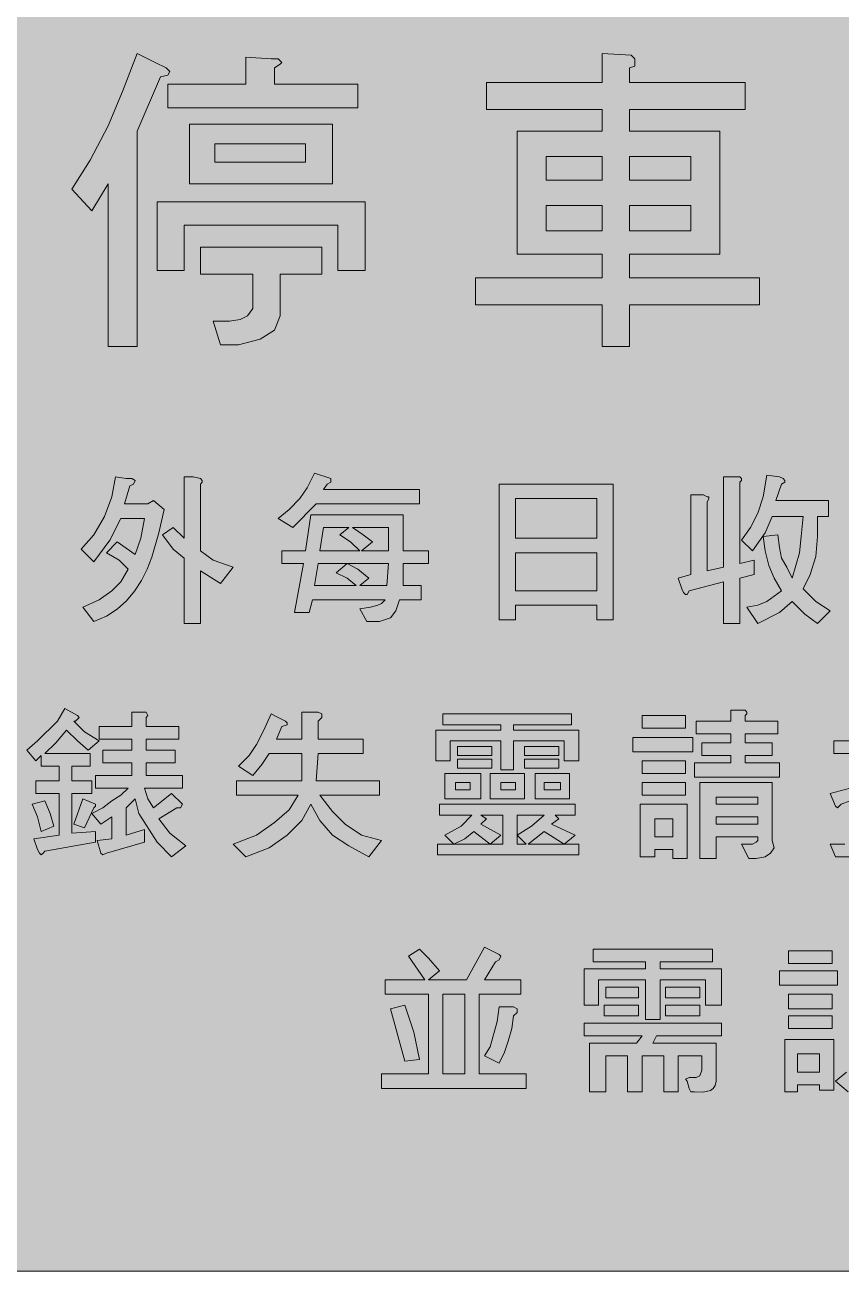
# Model space of a CAD drawing. Header units: metres. Extents: x 10 to 559, y 12 to 260.
# Drawn here: x 172.6 to 253.8, y 12.1 to 136 of the extents above; entities that cross this region are included whole.
import ezdxf

# ---------------------------------------------------------------- set-up
doc = ezdxf.new("R2010")
doc.units = ezdxf.units.M
doc.layers.add('FILL_FIREBRICK_C36B00', color=7, linetype='Continuous', true_color=0xc36b00)
doc.layers.add('FILL_WHITE_FFFFFF', color=7, linetype='Continuous', true_color=0xffffff)

msp = doc.modelspace()

# ---------------------------------------------------------------- hatches: boundary and pattern name
at = {"layer": 'FILL_FIREBRICK_C36B00', "true_color": 0xc36b00}
h = msp.add_hatch(color=7, dxfattribs=at)
h.dxf.hatch_style = 1
h.paths.add_polyline_path([(553.76, 259.79), (555.08, 259.4), (556.32, 258.78), (557.46, 257.94), (558.3, 256.8), (558.92, 255.55), (559.31, 254.24), (559.44, 252.9), (559.44, 19.08), (559.31, 17.73), (558.9, 16.38), (558.25, 15.21), (557.46, 14.04), (556.29, 13.12), (555.01, 12.51), (553.69, 12.17), (552.42, 12.06), (17.46, 12.06), (16.12, 12.17), (14.81, 12.51), (13.56, 13.12), (12.42, 14.04), (11.48, 15.18), (10.8, 16.42), (10.4, 17.74), (10.26, 19.08), (10.26, 252.9), (10.4, 254.25), (10.8, 255.6), (11.48, 256.77), (12.42, 257.94), (13.52, 258.88), (14.76, 259.56), (16.11, 259.87), (17.46, 259.92), (552.42, 259.92), (553.76, 259.79)])
at = {"layer": 'FILL_WHITE_FFFFFF', "true_color": 0xffffff}
h = msp.add_hatch(color=7, dxfattribs=at)
h.dxf.hatch_style = 1
h.paths.add_polyline_path([(186.66, 131.76), (187.02, 131.4), (186.84, 131.04), (186.12, 130.86), (183.78, 125.46), (183.78, 104.04), (180.9, 104.04), (180.9, 120.24), (179.28, 117.54), (177.3, 119.7), (179.1, 122.58), (180.9, 126), (182.34, 129.42), (183.78, 133.2), (185.58, 132.3), (186.66, 131.76)])
h = msp.add_hatch(color=7, dxfattribs=at)
h.dxf.hatch_style = 1
h.paths.add_polyline_path([(197.1, 132.66), (197.82, 132.66), (198.18, 132.3), (198, 132.12), (197.46, 131.76), (197.46, 130.14), (205.74, 130.14), (205.74, 127.8), (186.84, 127.8), (186.84, 130.14), (194.58, 130.14), (194.58, 132.84), (197.1, 132.66)])
h = msp.add_hatch(color=7, dxfattribs=at)
h.dxf.hatch_style = 1
h.paths.add_polyline_path([(233.28, 131.94), (232.74, 131.76), (232.74, 130.32), (244.26, 130.32), (244.26, 127.62), (232.74, 127.62), (232.74, 125.46), (241.74, 125.46), (241.74, 113.22), (232.74, 113.22), (232.74, 110.88), (245.7, 110.88), (245.7, 108.18), (232.74, 108.18), (232.74, 104.04), (230.04, 104.04), (230.04, 108.18), (217.44, 108.18), (217.44, 110.88), (230.04, 110.88), (230.04, 113.22), (221.58, 113.22), (221.58, 125.46), (230.04, 125.46), (230.04, 127.62), (218.52, 127.62), (218.52, 130.32), (230.04, 130.32), (230.04, 133.2), (232.92, 133.02), (233.28, 132.66), (233.28, 131.94)])
h.paths.add_polyline_path([(230.04, 120.6), (230.04, 122.94), (224.46, 122.94), (224.46, 120.6), (230.04, 120.6)], flags=16)
h.paths.add_polyline_path([(224.46, 115.56), (230.04, 115.56), (230.04, 118.08), (224.46, 118.08), (224.46, 115.56)], flags=16)
h.paths.add_polyline_path([(232.74, 122.94), (232.74, 120.6), (238.86, 120.6), (238.86, 122.94), (232.74, 122.94)], flags=16)
h.paths.add_polyline_path([(238.86, 118.08), (232.74, 118.08), (232.74, 115.56), (238.86, 115.56), (238.86, 118.08)], flags=16)
h = msp.add_hatch(color=7, dxfattribs=at)
h.dxf.hatch_style = 1
h.paths.add_polyline_path([(203.22, 120.24), (189, 120.24), (189, 126.18), (203.22, 126.18), (203.22, 120.24)])
h.paths.add_polyline_path([(200.52, 124.2), (191.52, 124.2), (191.52, 122.4), (200.52, 122.4), (200.52, 124.2)], flags=16)
h = msp.add_hatch(color=7, dxfattribs=at)
h.dxf.hatch_style = 1
h.paths.add_polyline_path([(206.46, 118.44), (206.46, 111.6), (203.76, 111.6), (203.76, 116.1), (188.46, 116.1), (188.46, 111.6), (185.76, 111.6), (185.76, 118.44), (206.46, 118.44)])
h = msp.add_hatch(color=7, dxfattribs=at)
h.dxf.hatch_style = 1
h.paths.add_polyline_path([(202.14, 113.94), (202.14, 111.24), (198, 111.24), (198, 107.1), (197.46, 105.66), (196.02, 104.76), (193.86, 104.22), (192.06, 104.22), (191.34, 106.56), (192.96, 106.56), (194.04, 106.74), (194.76, 107.1), (195.3, 107.82), (195.3, 111.24), (190.08, 111.24), (190.08, 113.94), (202.14, 113.94)])
h = msp.add_hatch(color=7, dxfattribs=at)
h.dxf.hatch_style = 1
h.paths.add_polyline_path([(183.24, 90.9), (183.6, 90.72), (183.42, 90.36), (183.06, 90.18), (182.52, 88.38), (184.86, 88.38), (185.4, 88.74), (186.48, 87.84), (185.94, 85.5), (185.24, 83.08), (184.77, 81.9), (184.2, 80.76), (183.53, 79.7), (182.73, 78.74), (181.8, 77.9), (180.72, 77.22), (179.46, 76.68), (178.38, 78.12), (180, 78.84), (181.26, 79.74), (182.16, 80.64), (182.88, 81.9), (181.98, 82.8), (180.72, 83.52), (181.8, 84.6), (183.6, 83.34), (184.14, 84.96), (184.5, 86.94), (182.16, 86.94), (181.08, 84.78), (179.46, 82.62), (178.2, 83.88), (179.46, 85.32), (180.54, 87.12), (181.26, 89.1), (181.62, 91.08), (182.7, 90.9), (183.24, 90.9)])
h = msp.add_hatch(color=7, dxfattribs=at)
h.dxf.hatch_style = 1
h.paths.add_polyline_path([(190.08, 90.9), (190.26, 90.72), (190.26, 90.54), (190.08, 90.36), (190.08, 83.7), (191.34, 82.8), (193.32, 82.08), (192.06, 80.46), (190.08, 81.72), (190.08, 76.5), (188.46, 76.5), (188.46, 82.98), (187.38, 83.88), (186.3, 85.32), (187.38, 86.04), (188.46, 84.96), (188.46, 91.08), (189.36, 91.08), (190.08, 90.9)])
h = msp.add_hatch(color=7, dxfattribs=at)
h.dxf.hatch_style = 1
h.paths.add_polyline_path([(198.9, 87.84), (199.98, 88.92), (200.7, 90), (201.42, 91.44), (203.04, 90.9), (203.04, 90.54), (202.68, 90.36), (202.32, 89.82), (211.86, 89.82), (211.86, 88.38), (201.6, 88.38), (199.26, 86.04), (197.82, 86.94), (198.9, 87.84)])
h = msp.add_hatch(color=7, dxfattribs=at)
h.dxf.hatch_style = 1
h.paths.add_polyline_path([(238.86, 81.36), (238.86, 89.28), (240.12, 89.28), (240.48, 89.1), (240.66, 89.1), (240.66, 88.92), (240.48, 88.56), (240.48, 81.72), (242.1, 82.08), (242.1, 91.08), (243.72, 91.08), (243.9, 90.9), (243.9, 90.72), (243.72, 90.54), (243.72, 82.44), (245.16, 82.8), (245.16, 81.36), (243.72, 81), (243.72, 76.5), (242.1, 76.5), (242.1, 80.64), (238.68, 79.74), (238.5, 79.38), (238.32, 79.38), (238.14, 79.56), (237.96, 79.92), (237.6, 81), (238.86, 81.36)])
h = msp.add_hatch(color=7, dxfattribs=at)
h.dxf.hatch_style = 1
h.paths.add_polyline_path([(244.8, 86.04), (245.52, 87.48), (246.06, 89.1), (246.42, 91.26), (247.68, 91.08), (248.04, 90.9), (248.22, 90.72), (248.22, 90.54), (247.86, 90.36), (247.32, 88.74), (252.54, 88.74), (252.54, 87.12), (251.46, 87.12), (251.46, 85.14), (251.28, 83.16), (250.74, 81.36), (250.02, 79.92), (251.28, 78.66), (252.72, 77.76), (251.46, 76.5), (250.2, 77.4), (248.94, 78.66), (247.68, 77.58), (245.52, 76.5), (244.44, 78.12), (245.52, 78.3), (246.42, 78.66), (247.86, 79.74), (247.14, 81), (246.6, 82.26), (246.24, 83.7), (246.06, 85.14), (247.5, 85.32), (247.68, 84.06), (247.86, 82.98), (248.4, 82.08), (248.94, 81), (249.66, 83.52), (249.84, 85.14), (250.02, 87.12), (246.96, 87.12), (246.24, 85.5), (244.98, 83.7), (243.9, 84.78), (244.8, 86.04)])
h = msp.add_hatch(color=7, dxfattribs=at)
h.dxf.hatch_style = 1
h.paths.add_polyline_path([(231.12, 76.86), (229.5, 76.86), (229.5, 78.3), (221.4, 78.3), (221.4, 76.86), (219.78, 76.86), (219.78, 90.36), (231.12, 90.36), (231.12, 76.86)])
h.paths.add_polyline_path([(221.4, 83.52), (221.4, 79.74), (229.5, 79.74), (229.5, 83.52), (221.4, 83.52)], flags=16)
h.paths.add_polyline_path([(229.5, 88.92), (221.4, 88.92), (221.4, 84.96), (229.5, 84.96), (229.5, 88.92)], flags=16)
h = msp.add_hatch(color=7, dxfattribs=at)
h.dxf.hatch_style = 1
h.paths.add_polyline_path([(212.76, 83.7), (212.76, 82.44), (210.24, 82.44), (210.24, 80.28), (212.04, 80.28), (212.04, 78.84), (209.88, 78.84), (209.52, 77.76), (208.98, 77.04), (207.9, 76.68), (206.64, 76.68), (205.92, 77.94), (207, 78.12), (207.72, 78.3), (208.08, 78.48), (208.44, 78.84), (201.24, 78.84), (200.88, 77.58), (199.44, 77.58), (200.34, 82.44), (198.18, 82.44), (198.18, 83.7), (200.52, 83.7), (201.06, 87.3), (210.24, 87.3), (210.24, 83.7), (212.76, 83.7)])
h.paths.add_polyline_path([(208.8, 86.04), (205.2, 86.04), (206.28, 85.32), (207.18, 84.6), (206.1, 83.7), (208.8, 83.7), (208.8, 86.04)], flags=16)
h.paths.add_polyline_path([(204.84, 86.04), (202.32, 86.04), (201.96, 83.7), (205.92, 83.7), (205.02, 84.6), (203.94, 85.32), (204.84, 86.04)], flags=16)
h.paths.add_polyline_path([(205.92, 80.28), (208.62, 80.28), (208.8, 82.44), (204.66, 82.44), (205.74, 81.9), (206.82, 81), (205.92, 80.28)], flags=16)
h.paths.add_polyline_path([(201.78, 82.44), (201.42, 80.28), (205.56, 80.28), (204.66, 81), (203.58, 81.54), (204.66, 82.44), (201.78, 82.44)], flags=16)
h = msp.add_hatch(color=7, dxfattribs=at)
h.dxf.hatch_style = 1
h.paths.add_polyline_path([(173.88, 64.8), (175.86, 66.78), (176.58, 68.04), (177.84, 67.32), (178.02, 67.14), (177.84, 66.96), (177.66, 66.78), (177.48, 66.78), (178.56, 65.7), (180, 64.8), (178.92, 63.9), (177.84, 64.8), (176.76, 65.88), (175.68, 64.62), (174.6, 63.54), (179.1, 63.54), (179.1, 62.28), (177.3, 62.28), (177.3, 60.84), (179.28, 60.84), (179.28, 59.58), (177.3, 59.58), (177.3, 55.62), (179.64, 55.8), (179.64, 54.72), (174.6, 53.82), (174.42, 53.64), (174.24, 53.46), (174.06, 53.64), (173.88, 54), (173.52, 55.08), (176.04, 55.44), (176.04, 59.58), (173.7, 59.58), (173.7, 60.84), (176.04, 60.84), (176.04, 62.28), (174.24, 62.28), (174.24, 63.36), (173.7, 62.82), (172.8, 63.9), (173.88, 64.8)])
h = msp.add_hatch(color=7, dxfattribs=at)
h.dxf.hatch_style = 1
h.paths.add_polyline_path([(183.24, 66.24), (183.24, 67.68), (184.68, 67.68), (184.86, 67.32), (184.68, 67.14), (184.68, 66.24), (187.92, 66.24), (187.92, 64.98), (184.68, 64.98), (184.68, 63.9), (187.56, 63.9), (187.56, 62.64), (184.68, 62.64), (184.68, 61.38), (188.28, 61.38), (188.28, 60.12), (184.5, 60.12), (184.86, 59.04), (185.4, 58.14), (187.2, 59.58), (188.28, 58.5), (188.1, 58.14), (187.74, 58.14), (185.94, 57.06), (187.02, 55.62), (188.64, 54.36), (187.2, 53.28), (185.76, 54.72), (183.96, 57.6), (183.6, 59.04), (182.7, 58.14), (182.7, 55.44), (184.5, 55.98), (184.5, 54.72), (180.72, 53.64), (180.36, 53.46), (180.18, 53.64), (179.82, 54.9), (181.26, 55.08), (181.26, 57.24), (180.18, 56.52), (179.28, 57.6), (180.36, 58.14), (181.26, 58.86), (182.16, 59.4), (182.88, 60.12), (179.64, 60.12), (179.64, 61.38), (183.24, 61.38), (183.24, 62.64), (180.36, 62.64), (180.36, 63.9), (183.24, 63.9), (183.24, 64.98), (180, 64.98), (180, 66.24), (183.24, 66.24)])
h = msp.add_hatch(color=7, dxfattribs=at)
h.dxf.hatch_style = 1
h.paths.add_polyline_path([(198.54, 66.78), (198.72, 66.6), (198.72, 66.42), (198.18, 66.24), (197.64, 64.98), (200.16, 64.98), (200.16, 67.68), (201.78, 67.68), (202.14, 67.5), (202.14, 67.14), (201.78, 66.78), (201.78, 64.98), (206.28, 64.98), (206.28, 63.54), (201.78, 63.54), (201.6, 60.84), (207.9, 60.84), (207.9, 59.4), (201.96, 59.4), (203.22, 57.78), (204.48, 56.52), (206.1, 55.44), (208.08, 54.9), (206.82, 53.28), (204.84, 54.36), (203.22, 55.44), (201.96, 56.88), (201.06, 58.5), (200.16, 56.88), (198.72, 55.44), (196.92, 54.18), (194.58, 53.28), (193.32, 54.54), (195.66, 55.44), (197.46, 56.7), (198.9, 57.96), (199.8, 59.4), (193.68, 59.4), (193.68, 60.84), (200.16, 60.84), (200.16, 63.54), (196.92, 63.54), (196.2, 62.46), (195.3, 61.38), (193.86, 62.28), (194.94, 63.36), (195.66, 64.44), (196.38, 65.88), (197.1, 67.5), (197.82, 67.14), (198.54, 66.78)])
h = msp.add_hatch(color=7, dxfattribs=at)
h.dxf.hatch_style = 1
h.paths.add_polyline_path([(226.98, 67.5), (226.98, 66.42), (221.22, 66.42), (221.22, 65.88), (227.7, 65.88), (227.7, 62.82), (226.26, 62.82), (226.26, 64.8), (221.22, 64.8), (221.22, 61.92), (219.96, 61.92), (219.96, 64.8), (214.92, 64.8), (214.92, 62.82), (213.48, 62.82), (213.48, 65.88), (219.96, 65.88), (219.96, 66.42), (214.2, 66.42), (214.2, 67.5), (226.98, 67.5)])
h = msp.add_hatch(color=7, dxfattribs=at)
h.dxf.hatch_style = 1
h.paths.add_polyline_path([(238.32, 67.32), (238.32, 66.06), (234, 66.06), (234, 67.32), (238.32, 67.32)])
h = msp.add_hatch(color=7, dxfattribs=at)
h.dxf.hatch_style = 1
h.paths.add_polyline_path([(239.4, 66.78), (242.82, 66.78), (242.82, 67.86), (244.26, 67.86), (244.44, 67.68), (244.44, 67.5), (244.26, 67.32), (244.26, 66.78), (247.5, 66.78), (247.5, 65.52), (244.26, 65.52), (244.26, 64.62), (246.96, 64.62), (246.96, 63.36), (244.26, 63.36), (244.26, 62.64), (247.68, 62.64), (247.68, 61.2), (239.22, 61.2), (239.22, 62.64), (242.82, 62.64), (242.82, 63.36), (239.94, 63.36), (239.94, 64.62), (242.82, 64.62), (242.82, 65.52), (239.4, 65.52), (239.4, 66.78)])
h = msp.add_hatch(color=7, dxfattribs=at)
h.dxf.hatch_style = 1
h.paths.add_polyline_path([(255.96, 67.68), (256.32, 67.68), (256.32, 67.32), (256.14, 66.96), (256.14, 64.8), (257.22, 64.8), (257.22, 63.54), (256.14, 63.54), (256.14, 60.66), (257.4, 61.2), (257.4, 59.94), (256.14, 59.4), (256.14, 54.9), (255.96, 54.18), (255.78, 53.64), (255.24, 53.28), (253.26, 53.28), (252.72, 54.54), (254.16, 54.54), (254.52, 54.72), (254.7, 55.26), (254.7, 58.86), (253.8, 58.5), (253.62, 58.32), (253.44, 58.14), (253.26, 58.32), (252.72, 59.58), (254.7, 60.12), (254.7, 63.54), (253.08, 63.54), (253.08, 64.8), (254.7, 64.8), (254.7, 67.86), (255.96, 67.68)])
h = msp.add_hatch(color=7, dxfattribs=at)
h.dxf.hatch_style = 1
h.paths.add_polyline_path([(239.04, 65.16), (239.04, 63.72), (233.1, 63.72), (233.1, 65.16), (239.04, 65.16)])
h = msp.add_hatch(color=7, dxfattribs=at)
h.dxf.hatch_style = 1
h.paths.add_polyline_path([(219.06, 64.26), (219.06, 63.36), (215.64, 63.36), (215.64, 64.26), (219.06, 64.26)])
h = msp.add_hatch(color=7, dxfattribs=at)
h.dxf.hatch_style = 1
h.paths.add_polyline_path([(225.72, 64.26), (225.72, 63.36), (222.3, 63.36), (222.3, 64.26), (225.72, 64.26)])
h = msp.add_hatch(color=7, dxfattribs=at)
h.dxf.hatch_style = 1
h.paths.add_polyline_path([(219.06, 63), (219.06, 62.1), (215.64, 62.1), (215.64, 63), (219.06, 63)])
h = msp.add_hatch(color=7, dxfattribs=at)
h.dxf.hatch_style = 1
h.paths.add_polyline_path([(225.72, 63), (225.72, 62.1), (222.3, 62.1), (222.3, 63), (225.72, 63)])
h = msp.add_hatch(color=7, dxfattribs=at)
h.dxf.hatch_style = 1
h.paths.add_polyline_path([(238.32, 62.82), (238.32, 61.56), (234, 61.56), (234, 62.82), (238.32, 62.82)])
h = msp.add_hatch(color=7, dxfattribs=at)
h.dxf.hatch_style = 1
h.paths.add_polyline_path([(217.98, 59.04), (214.38, 59.04), (214.38, 61.56), (217.98, 61.56), (217.98, 59.04)])
h.paths.add_polyline_path([(216.9, 60.66), (215.46, 60.66), (215.46, 59.94), (216.9, 59.94), (216.9, 60.66)], flags=16)
h = msp.add_hatch(color=7, dxfattribs=at)
h.dxf.hatch_style = 1
h.paths.add_polyline_path([(222.3, 59.04), (218.88, 59.04), (218.88, 61.56), (222.3, 61.56), (222.3, 59.04)])
h.paths.add_polyline_path([(221.4, 60.66), (219.96, 60.66), (219.96, 59.94), (221.4, 59.94), (221.4, 60.66)], flags=16)
h = msp.add_hatch(color=7, dxfattribs=at)
h.dxf.hatch_style = 1
h.paths.add_polyline_path([(226.8, 59.04), (223.38, 59.04), (223.38, 61.56), (226.8, 61.56), (226.8, 59.04)])
h.paths.add_polyline_path([(225.9, 60.66), (224.28, 60.66), (224.28, 59.94), (225.9, 59.94), (225.9, 60.66)], flags=16)
h = msp.add_hatch(color=7, dxfattribs=at)
h.dxf.hatch_style = 1
h.paths.add_polyline_path([(238.32, 60.66), (238.32, 59.4), (234, 59.4), (234, 60.66), (238.32, 60.66)])
h = msp.add_hatch(color=7, dxfattribs=at)
h.dxf.hatch_style = 1
h.paths.add_polyline_path([(246.96, 54.9), (247.14, 54.18), (246.78, 53.64), (246.24, 53.28), (245.34, 53.1), (244.62, 53.1), (243.9, 54.54), (244.98, 54.54), (245.34, 54.72), (245.52, 54.9), (245.52, 55.26), (241.38, 55.26), (241.38, 53.1), (239.76, 53.1), (239.76, 60.66), (246.96, 60.66), (246.96, 54.9)])
h.paths.add_polyline_path([(241.38, 59.22), (241.38, 58.5), (245.52, 58.5), (245.52, 59.22), (241.38, 59.22)], flags=16)
h.paths.add_polyline_path([(245.52, 57.24), (241.38, 57.24), (241.38, 56.52), (245.52, 56.52), (245.52, 57.24)], flags=16)
h = msp.add_hatch(color=7, dxfattribs=at)
h.dxf.hatch_style = 1
h.paths.add_polyline_path([(175.14, 57.6), (175.5, 56.34), (174.24, 55.8), (173.88, 57.24), (173.34, 58.5), (174.6, 58.86), (175.14, 57.6)])
h = msp.add_hatch(color=7, dxfattribs=at)
h.dxf.hatch_style = 1
h.paths.add_polyline_path([(178.38, 59.04), (179.64, 58.5), (179.64, 58.32), (179.46, 58.14), (178.56, 56.16), (177.48, 56.52), (178.38, 59.04)])
h = msp.add_hatch(color=7, dxfattribs=at)
h.dxf.hatch_style = 1
h.paths.add_polyline_path([(215.28, 54.54), (214.38, 55.44), (216, 56.34), (217.08, 57.42), (213.84, 57.42), (213.84, 58.5), (227.34, 58.5), (227.34, 57.42), (225.36, 57.42), (225.72, 57.06), (225, 56.52), (227.34, 55.44), (226.26, 54.54), (227.7, 54.54), (227.7, 53.46), (213.66, 53.46), (213.66, 54.54), (215.28, 54.54)])
h.paths.add_polyline_path([(218.88, 54.54), (217.26, 55.8), (216.36, 55.08), (215.28, 54.54), (218.88, 54.54)], flags=16)
h.paths.add_polyline_path([(220.14, 54.54), (220.14, 57.42), (217.98, 57.42), (218.52, 57.06), (217.98, 56.52), (219.96, 55.44), (218.88, 54.54), (220.14, 54.54)], flags=16)
h.paths.add_polyline_path([(224.28, 55.8), (222.66, 54.54), (226.26, 54.54), (224.28, 55.8)], flags=16)
h.paths.add_polyline_path([(221.58, 54.54), (222.48, 54.54), (221.58, 55.44), (221.58, 54.54)], flags=16)
h.paths.add_polyline_path([(223.02, 56.34), (224.28, 57.42), (221.58, 57.42), (221.58, 55.44), (223.02, 56.34)], flags=16)
h = msp.add_hatch(color=7, dxfattribs=at)
h.dxf.hatch_style = 1
h.paths.add_polyline_path([(238.5, 58.5), (238.5, 53.1), (237.06, 53.1), (237.06, 54), (235.26, 54), (235.26, 53.28), (233.82, 53.28), (233.82, 58.5), (238.5, 58.5)])
h.paths.add_polyline_path([(237.06, 57.06), (235.26, 57.06), (235.26, 55.26), (237.06, 55.26), (237.06, 57.06)], flags=16)
h = msp.add_hatch(color=7, dxfattribs=at)
h.dxf.hatch_style = 1
h.paths.add_polyline_path([(210.78, 43.38), (211.86, 44.1), (212.76, 43.2), (213.84, 41.94), (212.76, 41.04), (216.54, 41.04), (218.34, 44.28), (219.78, 43.56), (219.96, 43.38), (219.78, 43.02), (219.42, 42.84), (218.34, 41.04), (221.94, 41.04), (221.94, 39.6), (217.8, 39.6), (217.8, 31.68), (222.48, 31.68), (222.48, 30.24), (208.08, 30.24), (208.08, 31.68), (212.76, 31.68), (212.76, 39.6), (208.44, 39.6), (208.44, 41.04), (212.4, 41.04), (210.78, 43.38)])
h.paths.add_polyline_path([(216.36, 39.6), (214.2, 39.6), (214.2, 31.68), (216.36, 31.68), (216.36, 39.6)], flags=16)
h = msp.add_hatch(color=7, dxfattribs=at)
h.dxf.hatch_style = 1
h.paths.add_polyline_path([(241.92, 42.12), (241.92, 38.52), (240.3, 38.52), (240.3, 41.04), (235.8, 41.04), (235.8, 37.08), (234.36, 37.08), (234.36, 41.04), (229.68, 41.04), (229.68, 38.52), (228.24, 38.52), (228.24, 42.12), (234.36, 42.12), (234.36, 42.84), (229.14, 42.84), (229.14, 44.1), (241.02, 44.1), (241.02, 42.84), (235.8, 42.84), (235.8, 42.12), (241.92, 42.12)])
h = msp.add_hatch(color=7, dxfattribs=at)
h.dxf.hatch_style = 1
h.paths.add_polyline_path([(252.9, 43.92), (252.9, 42.66), (248.58, 42.66), (248.58, 43.92), (252.9, 43.92)])
h = msp.add_hatch(color=7, dxfattribs=at)
h.dxf.hatch_style = 1
h.paths.add_polyline_path([(253.44, 41.94), (253.44, 40.5), (247.68, 40.5), (247.68, 41.94), (253.44, 41.94)])
h = msp.add_hatch(color=7, dxfattribs=at)
h.dxf.hatch_style = 1
h.paths.add_polyline_path([(233.64, 40.32), (233.64, 39.24), (230.4, 39.24), (230.4, 40.32), (233.64, 40.32)])
h = msp.add_hatch(color=7, dxfattribs=at)
h.dxf.hatch_style = 1
h.paths.add_polyline_path([(239.76, 40.32), (239.76, 39.24), (236.34, 39.24), (236.34, 40.32), (239.76, 40.32)])
h = msp.add_hatch(color=7, dxfattribs=at)
h.dxf.hatch_style = 1
h.paths.add_polyline_path([(261, 40.86), (261, 35.64), (259.38, 35.64), (259.38, 31.5), (259.74, 31.32), (260.1, 31.32), (260.64, 31.5), (260.82, 31.68), (261.18, 32.22), (261.18, 32.94), (262.62, 32.58), (262.44, 31.5), (262.08, 30.78), (261.54, 30.24), (260.64, 30.06), (259.2, 30.06), (258.66, 30.24), (258.12, 30.6), (257.94, 31.32), (257.94, 35.64), (256.86, 35.64), (256.68, 34.02), (256.32, 32.4), (255.6, 31.14), (254.52, 29.88), (253.26, 30.96), (254.34, 31.86), (254.88, 32.94), (255.24, 34.2), (255.42, 35.64), (254.16, 35.64), (254.16, 40.86), (261, 40.86)])
h.paths.add_polyline_path([(259.56, 39.6), (255.6, 39.6), (255.6, 36.9), (259.56, 36.9), (259.56, 39.6)], flags=16)
h = msp.add_hatch(color=7, dxfattribs=at)
h.dxf.hatch_style = 1
h.paths.add_polyline_path([(211.32, 35.82), (211.86, 33.12), (210.42, 32.94), (208.98, 38.16), (210.42, 38.52), (211.32, 35.82)])
h = msp.add_hatch(color=7, dxfattribs=at)
h.dxf.hatch_style = 1
h.paths.add_polyline_path([(233.64, 38.52), (233.64, 37.44), (230.22, 37.44), (230.22, 38.52), (233.64, 38.52)])
h = msp.add_hatch(color=7, dxfattribs=at)
h.dxf.hatch_style = 1
h.paths.add_polyline_path([(239.76, 38.52), (239.76, 37.44), (236.34, 37.44), (236.34, 38.52), (239.76, 38.52)])
h = msp.add_hatch(color=7, dxfattribs=at)
h.dxf.hatch_style = 1
h.paths.add_polyline_path([(252.9, 39.6), (252.9, 38.16), (248.58, 38.16), (248.58, 39.6), (252.9, 39.6)])
h = msp.add_hatch(color=7, dxfattribs=at)
h.dxf.hatch_style = 1
h.paths.add_polyline_path([(218.88, 34.38), (219.6, 36.9), (219.78, 38.34), (221.22, 38.34), (221.58, 38.16), (221.58, 37.8), (221.22, 37.44), (221.04, 36.18), (220.68, 34.92), (220.32, 33.84), (219.78, 32.76), (218.34, 33.48), (218.88, 34.38)])
h = msp.add_hatch(color=7, dxfattribs=at)
h.dxf.hatch_style = 1
h.paths.add_polyline_path([(252.9, 37.44), (252.9, 36.18), (248.58, 36.18), (248.58, 37.44), (252.9, 37.44)])
h = msp.add_hatch(color=7, dxfattribs=at)
h.dxf.hatch_style = 1
h.paths.add_polyline_path([(241.92, 35.46), (235.44, 35.46), (235.08, 34.74), (241.38, 34.74), (241.38, 31.5), (241.37, 30.94), (241.27, 30.52), (241.07, 30.22), (240.81, 30.02), (240.09, 29.85), (239.22, 29.88), (238.86, 29.88), (238.68, 30.24), (238.5, 30.96), (238.32, 31.14), (238.68, 31.32), (239.4, 31.32), (239.76, 31.5), (239.94, 32.04), (239.94, 33.48), (237.6, 33.48), (237.6, 29.88), (236.16, 29.88), (236.16, 33.48), (234, 33.48), (234, 29.88), (232.56, 29.88), (232.56, 33.48), (230.4, 33.48), (230.4, 29.88), (228.78, 29.88), (228.78, 34.74), (233.46, 34.74), (234, 35.46), (228.24, 35.46), (228.24, 36.72), (241.92, 36.72), (241.92, 35.46)])
h = msp.add_hatch(color=7, dxfattribs=at)
h.dxf.hatch_style = 1
h.paths.add_polyline_path([(253.08, 35.1), (253.08, 30.06), (251.64, 30.06), (251.64, 30.6), (249.48, 30.6), (249.48, 29.88), (248.22, 29.88), (248.22, 35.1), (253.08, 35.1)])
h.paths.add_polyline_path([(251.64, 33.66), (249.48, 33.66), (249.48, 31.86), (251.64, 31.86), (251.64, 33.66)], flags=16)

# ---------------------------------------------------------------- linework, layer by layer
at = {"layer": 'FILL_FIREBRICK_C36B00', "lineweight": 0, "true_color": 0xc36b00}
msp.add_lwpolyline([(552.42, 12.06), (17.46, 12.06), (16.12, 12.17), (14.81, 12.51), (13.56, 13.12), (12.42, 14.04), (11.48, 15.18), (10.8, 16.42), (10.4, 17.74), (10.26, 19.08), (10.26, 252.9), (10.4, 254.25), (10.8, 255.6), (11.48, 256.77), (12.42, 257.94), (13.52, 258.88), (14.76, 259.56), (16.11, 259.87), (17.46, 259.92), (552.42, 259.92)], dxfattribs=at)
at = {"layer": 'FILL_WHITE_FFFFFF', "lineweight": 0, "true_color": 0xffffff}
for points in [[(186.66, 131.76), (187.02, 131.4), (186.84, 131.04), (186.12, 130.86), (183.78, 125.46), (183.78, 104.04), (180.9, 104.04), (180.9, 120.24), (179.28, 117.54), (177.3, 119.7), (179.1, 122.58), (180.9, 126), (182.34, 129.42), (183.78, 133.2), (185.58, 132.3)], [(197.1, 132.66), (197.82, 132.66), (198.18, 132.3), (198, 132.12), (197.46, 131.76), (197.46, 130.14), (205.74, 130.14), (205.74, 127.8), (186.84, 127.8), (186.84, 130.14), (194.58, 130.14), (194.58, 132.84)], [(233.28, 131.94), (232.74, 131.76), (232.74, 130.32), (244.26, 130.32), (244.26, 127.62), (232.74, 127.62), (232.74, 125.46), (241.74, 125.46), (241.74, 113.22), (232.74, 113.22), (232.74, 110.88), (245.7, 110.88), (245.7, 108.18), (232.74, 108.18), (232.74, 104.04), (230.04, 104.04), (230.04, 108.18), (217.44, 108.18), (217.44, 110.88), (230.04, 110.88), (230.04, 113.22), (221.58, 113.22), (221.58, 125.46), (230.04, 125.46), (230.04, 127.62), (218.52, 127.62), (218.52, 130.32), (230.04, 130.32), (230.04, 133.2), (232.92, 133.02), (233.28, 132.66)], [(203.22, 120.24), (189, 120.24), (189, 126.18), (203.22, 126.18)], [(200.52, 124.2), (191.52, 124.2), (191.52, 122.4), (200.52, 122.4)], [(230.04, 120.6), (230.04, 122.94), (224.46, 122.94), (224.46, 120.6)], [(232.74, 122.94), (232.74, 120.6), (238.86, 120.6), (238.86, 122.94)], [(206.46, 118.44), (206.46, 111.6), (203.76, 111.6), (203.76, 116.1), (188.46, 116.1), (188.46, 111.6), (185.76, 111.6), (185.76, 118.44)], [(224.46, 115.56), (230.04, 115.56), (230.04, 118.08), (224.46, 118.08)], [(238.86, 118.08), (232.74, 118.08), (232.74, 115.56), (238.86, 115.56)], [(202.14, 113.94), (202.14, 111.24), (198, 111.24), (198, 107.1), (197.46, 105.66), (196.02, 104.76), (193.86, 104.22), (192.06, 104.22), (191.34, 106.56), (192.96, 106.56), (194.04, 106.74), (194.76, 107.1), (195.3, 107.82), (195.3, 111.24), (190.08, 111.24), (190.08, 113.94)], [(183.24, 90.9), (183.6, 90.72), (183.42, 90.36), (183.06, 90.18), (182.52, 88.38), (184.86, 88.38), (185.4, 88.74), (186.48, 87.84), (185.94, 85.5), (185.24, 83.08), (184.77, 81.9), (184.2, 80.76), (183.53, 79.7), (182.73, 78.74), (181.8, 77.9), (180.72, 77.22), (179.46, 76.68), (178.38, 78.12), (180, 78.84), (181.26, 79.74), (182.16, 80.64), (182.88, 81.9), (181.98, 82.8), (180.72, 83.52), (181.8, 84.6), (183.6, 83.34), (184.14, 84.96), (184.5, 86.94), (182.16, 86.94), (181.08, 84.78), (179.46, 82.62), (178.2, 83.88), (179.46, 85.32), (180.54, 87.12), (181.26, 89.1), (181.62, 91.08), (182.7, 90.9)], [(190.08, 90.9), (190.26, 90.72), (190.26, 90.54), (190.08, 90.36), (190.08, 83.7), (191.34, 82.8), (193.32, 82.08), (192.06, 80.46), (190.08, 81.72), (190.08, 76.5), (188.46, 76.5), (188.46, 82.98), (187.38, 83.88), (186.3, 85.32), (187.38, 86.04), (188.46, 84.96), (188.46, 91.08), (189.36, 91.08)], [(198.9, 87.84), (199.98, 88.92), (200.7, 90), (201.42, 91.44), (203.04, 90.9), (203.04, 90.54), (202.68, 90.36), (202.32, 89.82), (211.86, 89.82), (211.86, 88.38), (201.6, 88.38), (199.26, 86.04), (197.82, 86.94)], [(238.86, 81.36), (238.86, 89.28), (240.12, 89.28), (240.48, 89.1), (240.66, 89.1), (240.66, 88.92), (240.48, 88.56), (240.48, 81.72), (242.1, 82.08), (242.1, 91.08), (243.72, 91.08), (243.9, 90.9), (243.9, 90.72), (243.72, 90.54), (243.72, 82.44), (245.16, 82.8), (245.16, 81.36), (243.72, 81), (243.72, 76.5), (242.1, 76.5), (242.1, 80.64), (238.68, 79.74), (238.5, 79.38), (238.32, 79.38), (238.14, 79.56), (237.96, 79.92), (237.6, 81)], [(244.8, 86.04), (245.52, 87.48), (246.06, 89.1), (246.42, 91.26), (247.68, 91.08), (248.04, 90.9), (248.22, 90.72), (248.22, 90.54), (247.86, 90.36), (247.32, 88.74), (252.54, 88.74), (252.54, 87.12), (251.46, 87.12), (251.46, 85.14), (251.28, 83.16), (250.74, 81.36), (250.02, 79.92), (251.28, 78.66), (252.72, 77.76), (251.46, 76.5), (250.2, 77.4), (248.94, 78.66), (247.68, 77.58), (245.52, 76.5), (244.44, 78.12), (245.52, 78.3), (246.42, 78.66), (247.86, 79.74), (247.14, 81), (246.6, 82.26), (246.24, 83.7), (246.06, 85.14), (247.5, 85.32), (247.68, 84.06), (247.86, 82.98), (248.4, 82.08), (248.94, 81), (249.66, 83.52), (249.84, 85.14), (250.02, 87.12), (246.96, 87.12), (246.24, 85.5), (244.98, 83.7), (243.9, 84.78)], [(231.12, 76.86), (229.5, 76.86), (229.5, 78.3), (221.4, 78.3), (221.4, 76.86), (219.78, 76.86), (219.78, 90.36), (231.12, 90.36)], [(229.5, 88.92), (221.4, 88.92), (221.4, 84.96), (229.5, 84.96)], [(212.76, 83.7), (212.76, 82.44), (210.24, 82.44), (210.24, 80.28), (212.04, 80.28), (212.04, 78.84), (209.88, 78.84), (209.52, 77.76), (208.98, 77.04), (207.9, 76.68), (206.64, 76.68), (205.92, 77.94), (207, 78.12), (207.72, 78.3), (208.08, 78.48), (208.44, 78.84), (201.24, 78.84), (200.88, 77.58), (199.44, 77.58), (200.34, 82.44), (198.18, 82.44), (198.18, 83.7), (200.52, 83.7), (201.06, 87.3), (210.24, 87.3), (210.24, 83.7)], [(204.84, 86.04), (202.32, 86.04), (201.96, 83.7), (205.92, 83.7), (205.02, 84.6), (203.94, 85.32)], [(208.8, 86.04), (205.2, 86.04), (206.28, 85.32), (207.18, 84.6), (206.1, 83.7), (208.8, 83.7)], [(221.4, 83.52), (221.4, 79.74), (229.5, 79.74), (229.5, 83.52)], [(201.78, 82.44), (201.42, 80.28), (205.56, 80.28), (204.66, 81), (203.58, 81.54), (204.66, 82.44)], [(205.92, 80.28), (208.62, 80.28), (208.8, 82.44), (204.66, 82.44), (205.74, 81.9), (206.82, 81)], [(173.88, 64.8), (175.86, 66.78), (176.58, 68.04), (177.84, 67.32), (178.02, 67.14), (177.84, 66.96), (177.66, 66.78), (177.48, 66.78), (178.56, 65.7), (180, 64.8), (178.92, 63.9), (177.84, 64.8), (176.76, 65.88), (175.68, 64.62), (174.6, 63.54), (179.1, 63.54), (179.1, 62.28), (177.3, 62.28), (177.3, 60.84), (179.28, 60.84), (179.28, 59.58), (177.3, 59.58), (177.3, 55.62), (179.64, 55.8), (179.64, 54.72), (174.6, 53.82), (174.42, 53.64), (174.24, 53.46), (174.06, 53.64), (173.88, 54), (173.52, 55.08), (176.04, 55.44), (176.04, 59.58), (173.7, 59.58), (173.7, 60.84), (176.04, 60.84), (176.04, 62.28), (174.24, 62.28), (174.24, 63.36), (173.7, 62.82), (172.8, 63.9)], [(183.24, 66.24), (183.24, 67.68), (184.68, 67.68), (184.86, 67.32), (184.68, 67.14), (184.68, 66.24), (187.92, 66.24), (187.92, 64.98), (184.68, 64.98), (184.68, 63.9), (187.56, 63.9), (187.56, 62.64), (184.68, 62.64), (184.68, 61.38), (188.28, 61.38), (188.28, 60.12), (184.5, 60.12), (184.86, 59.04), (185.4, 58.14), (187.2, 59.58), (188.28, 58.5), (188.1, 58.14), (187.74, 58.14), (185.94, 57.06), (187.02, 55.62), (188.64, 54.36), (187.2, 53.28), (185.76, 54.72), (183.96, 57.6), (183.6, 59.04), (182.7, 58.14), (182.7, 55.44), (184.5, 55.98), (184.5, 54.72), (180.72, 53.64), (180.36, 53.46), (180.18, 53.64), (179.82, 54.9), (181.26, 55.08), (181.26, 57.24), (180.18, 56.52), (179.28, 57.6), (180.36, 58.14), (181.26, 58.86), (182.16, 59.4), (182.88, 60.12), (179.64, 60.12), (179.64, 61.38), (183.24, 61.38), (183.24, 62.64), (180.36, 62.64), (180.36, 63.9), (183.24, 63.9), (183.24, 64.98), (180, 64.98), (180, 66.24)], [(198.54, 66.78), (198.72, 66.6), (198.72, 66.42), (198.18, 66.24), (197.64, 64.98), (200.16, 64.98), (200.16, 67.68), (201.78, 67.68), (202.14, 67.5), (202.14, 67.14), (201.78, 66.78), (201.78, 64.98), (206.28, 64.98), (206.28, 63.54), (201.78, 63.54), (201.6, 60.84), (207.9, 60.84), (207.9, 59.4), (201.96, 59.4), (203.22, 57.78), (204.48, 56.52), (206.1, 55.44), (208.08, 54.9), (206.82, 53.28), (204.84, 54.36), (203.22, 55.44), (201.96, 56.88), (201.06, 58.5), (200.16, 56.88), (198.72, 55.44), (196.92, 54.18), (194.58, 53.28), (193.32, 54.54), (195.66, 55.44), (197.46, 56.7), (198.9, 57.96), (199.8, 59.4), (193.68, 59.4), (193.68, 60.84), (200.16, 60.84), (200.16, 63.54), (196.92, 63.54), (196.2, 62.46), (195.3, 61.38), (193.86, 62.28), (194.94, 63.36), (195.66, 64.44), (196.38, 65.88), (197.1, 67.5), (197.82, 67.14)], [(226.98, 67.5), (226.98, 66.42), (221.22, 66.42), (221.22, 65.88), (227.7, 65.88), (227.7, 62.82), (226.26, 62.82), (226.26, 64.8), (221.22, 64.8), (221.22, 61.92), (219.96, 61.92), (219.96, 64.8), (214.92, 64.8), (214.92, 62.82), (213.48, 62.82), (213.48, 65.88), (219.96, 65.88), (219.96, 66.42), (214.2, 66.42), (214.2, 67.5)], [(238.32, 67.32), (238.32, 66.06), (234, 66.06), (234, 67.32)], [(239.4, 66.78), (242.82, 66.78), (242.82, 67.86), (244.26, 67.86), (244.44, 67.68), (244.44, 67.5), (244.26, 67.32), (244.26, 66.78), (247.5, 66.78), (247.5, 65.52), (244.26, 65.52), (244.26, 64.62), (246.96, 64.62), (246.96, 63.36), (244.26, 63.36), (244.26, 62.64), (247.68, 62.64), (247.68, 61.2), (239.22, 61.2), (239.22, 62.64), (242.82, 62.64), (242.82, 63.36), (239.94, 63.36), (239.94, 64.62), (242.82, 64.62), (242.82, 65.52), (239.4, 65.52)], [(239.04, 65.16), (239.04, 63.72), (233.1, 63.72), (233.1, 65.16)], [(219.06, 64.26), (219.06, 63.36), (215.64, 63.36), (215.64, 64.26)], [(225.72, 64.26), (225.72, 63.36), (222.3, 63.36), (222.3, 64.26)], [(219.06, 63), (219.06, 62.1), (215.64, 62.1), (215.64, 63)], [(225.72, 63), (225.72, 62.1), (222.3, 62.1), (222.3, 63)], [(238.32, 62.82), (238.32, 61.56), (234, 61.56), (234, 62.82)], [(217.98, 59.04), (214.38, 59.04), (214.38, 61.56), (217.98, 61.56)], [(222.3, 59.04), (218.88, 59.04), (218.88, 61.56), (222.3, 61.56)], [(226.8, 59.04), (223.38, 59.04), (223.38, 61.56), (226.8, 61.56)], [(216.9, 60.66), (215.46, 60.66), (215.46, 59.94), (216.9, 59.94)], [(221.4, 60.66), (219.96, 60.66), (219.96, 59.94), (221.4, 59.94)], [(225.9, 60.66), (224.28, 60.66), (224.28, 59.94), (225.9, 59.94)], [(238.32, 60.66), (238.32, 59.4), (234, 59.4), (234, 60.66)], [(246.96, 54.9), (247.14, 54.18), (246.78, 53.64), (246.24, 53.28), (245.34, 53.1), (244.62, 53.1), (243.9, 54.54), (244.98, 54.54), (245.34, 54.72), (245.52, 54.9), (245.52, 55.26), (241.38, 55.26), (241.38, 53.1), (239.76, 53.1), (239.76, 60.66), (246.96, 60.66)], [(175.14, 57.6), (175.5, 56.34), (174.24, 55.8), (173.88, 57.24), (173.34, 58.5), (174.6, 58.86)], [(178.38, 59.04), (179.64, 58.5), (179.64, 58.32), (179.46, 58.14), (178.56, 56.16), (177.48, 56.52)], [(215.28, 54.54), (214.38, 55.44), (216, 56.34), (217.08, 57.42), (213.84, 57.42), (213.84, 58.5), (227.34, 58.5), (227.34, 57.42), (225.36, 57.42), (225.72, 57.06), (225, 56.52), (227.34, 55.44), (226.26, 54.54), (227.7, 54.54), (227.7, 53.46), (213.66, 53.46), (213.66, 54.54)], [(238.5, 58.5), (238.5, 53.1), (237.06, 53.1), (237.06, 54), (235.26, 54), (235.26, 53.28), (233.82, 53.28), (233.82, 58.5)], [(241.38, 59.22), (241.38, 58.5), (245.52, 58.5), (245.52, 59.22)], [(220.14, 54.54), (220.14, 57.42), (217.98, 57.42), (218.52, 57.06), (217.98, 56.52), (219.96, 55.44), (218.88, 54.54)], [(223.02, 56.34), (224.28, 57.42), (221.58, 57.42), (221.58, 55.44)], [(237.06, 57.06), (235.26, 57.06), (235.26, 55.26), (237.06, 55.26)], [(245.52, 57.24), (241.38, 57.24), (241.38, 56.52), (245.52, 56.52)], [(218.88, 54.54), (217.26, 55.8), (216.36, 55.08), (215.28, 54.54)], [(224.28, 55.8), (222.66, 54.54), (226.26, 54.54)], [(221.58, 54.54), (222.48, 54.54), (221.58, 55.44)], [(210.78, 43.38), (211.86, 44.1), (212.76, 43.2), (213.84, 41.94), (212.76, 41.04), (216.54, 41.04), (218.34, 44.28), (219.78, 43.56), (219.96, 43.38), (219.78, 43.02), (219.42, 42.84), (218.34, 41.04), (221.94, 41.04), (221.94, 39.6), (217.8, 39.6), (217.8, 31.68), (222.48, 31.68), (222.48, 30.24), (208.08, 30.24), (208.08, 31.68), (212.76, 31.68), (212.76, 39.6), (208.44, 39.6), (208.44, 41.04), (212.4, 41.04)], [(241.92, 42.12), (241.92, 38.52), (240.3, 38.52), (240.3, 41.04), (235.8, 41.04), (235.8, 37.08), (234.36, 37.08), (234.36, 41.04), (229.68, 41.04), (229.68, 38.52), (228.24, 38.52), (228.24, 42.12), (234.36, 42.12), (234.36, 42.84), (229.14, 42.84), (229.14, 44.1), (241.02, 44.1), (241.02, 42.84), (235.8, 42.84), (235.8, 42.12)], [(252.9, 43.92), (252.9, 42.66), (248.58, 42.66), (248.58, 43.92)], [(253.44, 41.94), (253.44, 40.5), (247.68, 40.5), (247.68, 41.94)], [(233.64, 40.32), (233.64, 39.24), (230.4, 39.24), (230.4, 40.32)], [(239.76, 40.32), (239.76, 39.24), (236.34, 39.24), (236.34, 40.32)], [(211.32, 35.82), (211.86, 33.12), (210.42, 32.94), (208.98, 38.16), (210.42, 38.52)], [(216.36, 39.6), (214.2, 39.6), (214.2, 31.68), (216.36, 31.68)], [(233.64, 38.52), (233.64, 37.44), (230.22, 37.44), (230.22, 38.52)], [(239.76, 38.52), (239.76, 37.44), (236.34, 37.44), (236.34, 38.52)], [(252.9, 39.6), (252.9, 38.16), (248.58, 38.16), (248.58, 39.6)], [(218.88, 34.38), (219.6, 36.9), (219.78, 38.34), (221.22, 38.34), (221.58, 38.16), (221.58, 37.8), (221.22, 37.44), (221.04, 36.18), (220.68, 34.92), (220.32, 33.84), (219.78, 32.76), (218.34, 33.48)], [(252.9, 37.44), (252.9, 36.18), (248.58, 36.18), (248.58, 37.44)], [(241.92, 35.46), (235.44, 35.46), (235.08, 34.74), (241.38, 34.74), (241.38, 31.5), (241.37, 30.94), (241.27, 30.52), (241.07, 30.22), (240.81, 30.02), (240.09, 29.85), (239.22, 29.88), (238.86, 29.88), (238.68, 30.24), (238.5, 30.96), (238.32, 31.14), (238.68, 31.32), (239.4, 31.32), (239.76, 31.5), (239.94, 32.04), (239.94, 33.48), (237.6, 33.48), (237.6, 29.88), (236.16, 29.88), (236.16, 33.48), (234, 33.48), (234, 29.88), (232.56, 29.88), (232.56, 33.48), (230.4, 33.48), (230.4, 29.88), (228.78, 29.88), (228.78, 34.74), (233.46, 34.74), (234, 35.46), (228.24, 35.46), (228.24, 36.72), (241.92, 36.72)], [(253.08, 35.1), (253.08, 30.06), (251.64, 30.06), (251.64, 30.6), (249.48, 30.6), (249.48, 29.88), (248.22, 29.88), (248.22, 35.1)], [(251.64, 33.66), (249.48, 33.66), (249.48, 31.86), (251.64, 31.86)]]:
    msp.add_lwpolyline(points, close=True, dxfattribs=at)
for points in [[(254.7, 63.54), (253.08, 63.54), (253.08, 64.8), (254.7, 64.8)], [(254.7, 58.86), (253.8, 58.5), (253.62, 58.32), (253.44, 58.14), (253.26, 58.32), (252.72, 59.58), (254.7, 60.12)], [(255.24, 53.28), (253.26, 53.28), (252.72, 54.54), (254.16, 54.54)], [(254.52, 29.88), (253.26, 30.96), (254.34, 31.86)]]:
    msp.add_lwpolyline(points, dxfattribs=at)

doc.saveas('drawing.dxf')
